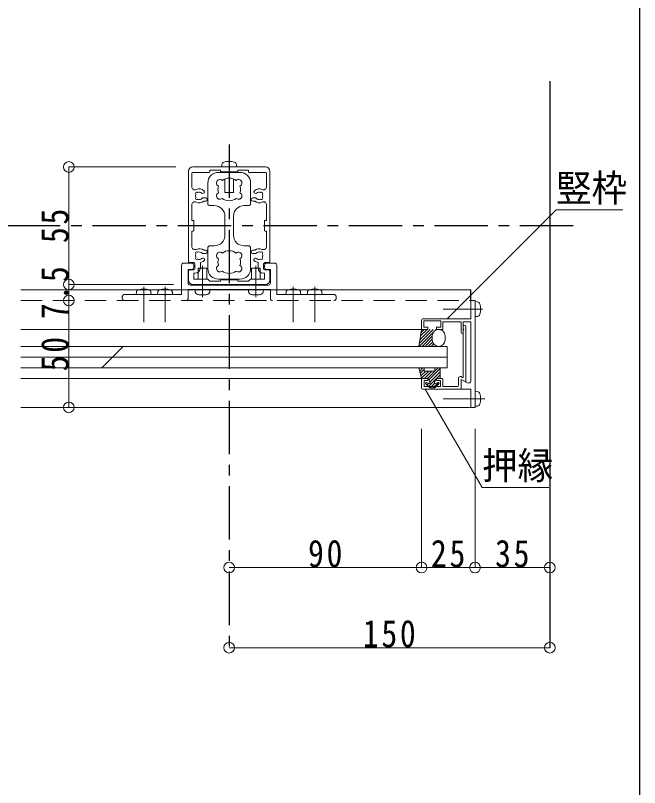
# Model space of a CAD drawing. Units: millimetres at full size, sheet at 1:5. Extents: x -1050 to 1050, y -742 to 742.
# Drawn here: x 698 to 990, y -358.3 to 3.1 of the extents above; entities that cross this region are included whole.
import ezdxf
from ezdxf.enums import TextEntityAlignment as Align

# ---------------------------------------------------------------- set-up
doc = ezdxf.new("R2010")
doc.units = ezdxf.units.MM
doc.header["$LTSCALE"] = 5
doc.linetypes.add('CHAIN1', pattern=[8, 5, -1, 1, -1])
doc.linetypes.add('DASHED2', pattern=[3, 2, -1])
for name, color, linetype in [('0-0_通り芯', 7, 'CHAIN1'), ('0-1_躯体', 134, 'Continuous'), ('1-5_図枠1_1', 7, 'Continuous')]:
    doc.layers.add(name, color=color, linetype=linetype)
for name, color, linetype, lineweight in [('0-3_寸法', 54, 'Continuous', 20), ('0-4_手摺部材', 92, 'Continuous', 20), ('0-7_ガラス', 6, 'Continuous', 20), ('0-8_その他', 11, 'Continuous', 20), ('0-9_文字', 3, 'Continuous', 20), ('0-A_支柱', 6, 'Continuous', 20), ('0-B_足元', 4, 'Continuous', 20)]:
    doc.layers.add(name, color=color, linetype=linetype, lineweight=lineweight)
doc.styles.add('ＭＳ ゴシック', font='')
doc.styles.get('ＭＳ ゴシック').set_extended_font_data('MS Gothic')

# ---------------------------------------------------------------- blocks, each defined once
blk = doc.blocks.new('dimension_origin')
at = {"color": 0, "linetype": 'Continuous', "lineweight": -2}
blk.add_circle((0, 0), 1.25, dxfattribs=at)

msp = doc.modelspace()

# ---------------------------------------------------------------- linework, layer by layer
at = {"layer": '0-0_通り芯'}
for p, q in [((798.02, -57.19), (798.02, -292.793)), ((959.011, -95.293), (-177.305, -95.293))]:
    msp.add_line(p, q, dxfattribs=at)
at = {"layer": '0-0_通り芯', "linetype": 'Continuous'}
msp.add_line((911.02, -130.293), (911.02, -125.293), dxfattribs=at)
at = {"layer": '0-1_躯体'}
msp.add_line((948.02, -27.692), (948.02, -292.793), dxfattribs=at)
at = {"layer": '0-3_寸法'}
for p, q in [((773.048, -67.793), (723.02, -67.793)), ((723.02, -67.793), (723.02, -122.793)), ((771.932, -122.793), (723.02, -122.793)), ((723.02, -122.793), (723.02, -130.293)), ((723.02, -130.293), (723.02, -180.293)), ((888.02, -190.293), (888.02, -255.293)), ((913.02, -190.293), (913.02, -255.293)), ((798.02, -255.293), (888.02, -255.293)), ((888.02, -255.293), (913.02, -255.293)), ((913.02, -255.293), (948.02, -255.293)), ((798.02, -292.793), (948.02, -292.793))]:
    msp.add_line(p, q, dxfattribs=at)
at = {"layer": '0-4_手摺部材'}
for p, q in [((775.77, -125.293), (775.77, -113.793)), ((776.77, -112.793), (780.47, -112.793)), ((781.47, -113.793), (781.47, -114.793)), ((783.52, -115.093), (787.52, -115.093)), ((783.52, -120.293), (783.52, -115.093)), ((787.52, -115.093), (787.52, -120.293)), ((808.52, -115.093), (812.52, -115.093)), ((808.52, -120.293), (808.52, -115.093)), ((812.52, -115.093), (812.52, -120.293)), ((814.57, -113.793), (814.57, -114.793)), ((819.27, -112.793), (815.57, -112.793)), ((820.27, -125.293), (820.27, -113.793)), ((780.47, -115.793), (778.77, -115.793)), ((778.77, -115.793), (778.77, -122.093)), ((815.57, -115.793), (817.27, -115.793)), ((817.27, -115.793), (817.27, -122.093)), ((911.02, -125.293), (700.52, -125.293)), ((778.77, -125.093), (817.27, -125.093)), ((778.77, -125.293), (778.77, -125.093)), ((779.77, -123.093), (816.27, -123.093)), ((782.038, -125.293), (782.02, -125.093)), ((789.02, -125.093), (782.02, -125.093)), ((789.003, -125.293), (789.02, -125.093)), ((807.038, -125.293), (807.02, -125.093)), ((814.02, -125.093), (807.02, -125.093)), ((814.003, -125.293), (814.02, -125.093)), ((817.27, -125.093), (817.27, -125.293)), ((914.139, -130.891), (913.02, -130.793)), ((913.02, -130.793), (913.02, -137.793)), ((888.02, -139.793), (888.02, -143.793)), ((911.02, -138.793), (889.02, -138.793)), ((906.52, -140.293), (906.52, -145.293)), ((907.52, -140.293), (911.02, -140.293)), ((907.52, -140.293), (907.52, -145.293)), ((911.02, -140.293), (911.02, -167.925)), ((914.139, -137.695), (913.02, -137.793)), ((888.02, -143.793), (700.52, -143.793)), ((907.52, -142.393), (907.52, -143.493)), ((907.82, -143.793), (907.52, -143.493)), ((907.82, -143.793), (907.52, -144.093)), ((907.52, -144.093), (907.52, -166.076)), ((908.72, -142.393), (908.72, -167.976)), ((906.464, -165.89), (907.234, -166.256)), ((888.02, -166.796), (700.52, -166.796)), ((888.02, -167.093), (888.02, -171.293)), ((890.52, -166.793), (888.32, -166.793)), ((890.72, -167.793), (889.22, -167.793)), ((889.22, -170.593), (889.22, -167.793)), ((891.02, -167.293), (891.02, -167.493)), ((895.02, -167.493), (895.02, -167.293)), ((896.82, -167.793), (895.32, -167.793)), ((897.72, -166.793), (895.52, -166.793)), ((896.82, -167.793), (896.82, -170.593)), ((898.02, -167.093), (898.02, -170.593)), ((905.32, -170.093), (905.32, -166.612)), ((908.434, -168.157), (906.52, -167.245)), ((906.52, -171.493), (906.52, -167.245)), ((906.22, -171.793), (888.52, -171.793)), ((896.82, -170.593), (889.22, -170.593)), ((904.82, -170.593), (898.02, -170.593)), ((911.02, -171.793), (911.02, -180.293)), ((914.139, -172.891), (913.02, -172.793)), ((913.02, -172.793), (913.02, -179.793)), ((700.52, -180.293), (911.061, -180.293)), ((914.139, -179.695), (913.02, -179.793))]:
    msp.add_line(p, q, dxfattribs=at)
at = {"layer": '0-4_手摺部材', "linetype": 'CHAIN1'}
for p, q in [((785.52, -114.093), (785.52, -128.693)), ((810.52, -114.093), (810.52, -128.693)), ((758.02, -123.893), (758.02, -140.493)), ((768.02, -123.893), (768.02, -140.493)), ((828.02, -123.893), (828.02, -140.493)), ((838.02, -123.893), (838.02, -140.493)), ((916.62, -134.293), (898.061, -134.293)), ((917.661, -176.293), (898.061, -176.293))]:
    msp.add_line(p, q, dxfattribs=at)
at = {"layer": '0-4_手摺部材', "linetype": 'DASHED2'}
for p, q in [((754.618, -126.374), (754.52, -127.493)), ((761.422, -126.374), (761.52, -127.493)), ((764.618, -126.374), (764.52, -127.493)), ((771.422, -126.374), (771.52, -127.493)), ((775.77, -127.493), (775.77, -125.293)), ((778.77, -129.293), (778.77, -125.293)), ((782.118, -126.212), (782.038, -125.293)), ((788.922, -126.212), (789.003, -125.293)), ((807.118, -126.212), (807.038, -125.293)), ((813.922, -126.212), (814.003, -125.293)), ((817.27, -125.293), (817.27, -129.293)), ((820.27, -127.493), (820.27, -125.293)), ((824.618, -126.374), (824.52, -127.493)), ((831.422, -126.374), (831.52, -127.493)), ((834.618, -126.374), (834.52, -127.493)), ((841.422, -126.374), (841.52, -127.493)), ((748.02, -129.293), (748.02, -128.493)), ((749.02, -127.493), (757.72, -127.493)), ((758.02, -127.793), (757.72, -127.493)), ((758.02, -127.793), (758.32, -127.493)), ((758.32, -127.493), (767.72, -127.493)), ((768.02, -127.793), (767.72, -127.493)), ((768.02, -127.793), (768.32, -127.493)), ((768.32, -127.493), (775.77, -127.493)), ((827.72, -127.493), (820.27, -127.493)), ((828.02, -127.793), (827.72, -127.493)), ((828.02, -127.793), (828.32, -127.493)), ((837.72, -127.493), (828.32, -127.493)), ((838.02, -127.793), (837.72, -127.493)), ((838.02, -127.793), (838.32, -127.493)), ((847.02, -127.493), (838.32, -127.493)), ((848.02, -129.293), (848.02, -128.493)), ((700.52, -130.293), (911.02, -130.293))]:
    msp.add_line(p, q, dxfattribs=at)
at = {"layer": '0-4_手摺部材'}
for points in [[(911.02, -180.293), (913.02, -180.293), (913.02, -130.293), (911.02, -130.293), (911.02, -138.793)], [(888.02, -143.793), (891.02, -143.793), (891.02, -142.793), (889.02, -142.793), (889.02, -139.793), (897.02, -139.793), (897.02, -142.793), (895.02, -142.793), (895.02, -143.793), (898.02, -143.793), (898.02, -140.293), (906.52, -140.293)], [(911.02, -171.793), (906.52, -171.793), (906.52, -167.293), (909.573, -168.819)]]:
    msp.add_lwpolyline(points, dxfattribs=at)
for centre, radius, start, end in [((776.77, -113.793), 1, 90, 180), ((780.47, -113.793), 1, 0, 90), ((780.47, -114.793), 1, 270, 360), ((815.57, -113.793), 1, 90, 180), ((815.57, -114.793), 1, 180, 270), ((819.27, -113.793), 1, 0, 90), ((779.77, -122.093), 1, 180, 270), ((816.27, -122.093), 1, 270, 360), ((755.913, -126.487), 1.3, 105.88085, 113.31036), ((758.02, -133.893), 9, 74.11915, 105.88085), ((760.127, -126.487), 1.3, 66.68964, 74.11915), ((765.913, -126.487), 1.3, 105.88085, 113.31036), ((768.02, -133.893), 9, 74.11915, 105.88085), ((770.127, -126.487), 1.3, 66.68964, 74.11915), ((825.913, -126.487), 1.3, 105.88085, 113.31036), ((828.02, -133.893), 9, 74.11915, 105.88085), ((830.127, -126.487), 1.3, 66.68964, 74.11915), ((835.913, -126.487), 1.3, 105.88085, 113.31036), ((838.02, -133.893), 9, 74.11915, 105.88085), ((840.127, -126.487), 1.3, 66.68964, 74.11915), ((914.026, -132.186), 1.3, 15.88085, 85), ((906.62, -134.293), 9, 344.11915, 15.88085), ((914.026, -136.4), 1.3, 275, 344.11915), ((889.02, -139.793), 1, 90, 180), ((908.12, -142.393), 0.6, 0, 180), ((907.02, -145.293), 0.5, 180, 360), ((906.12, -166.612), 0.8, 64.54, 180), ((907.32, -166.076), 0.2, 244.54, 360), ((888.32, -167.093), 0.3, 90, 180), ((890.52, -167.293), 0.5, 0, 90), ((890.72, -167.493), 0.3, 270, 360), ((895.52, -167.293), 0.5, 90, 180), ((895.32, -167.493), 0.3, 180, 270), ((897.72, -167.093), 0.3, 0, 90), ((908.52, -167.976), 0.2, 244.54, 360), ((910.02, -167.925), 1, 243.43495, 360), ((888.52, -171.293), 0.5, 180, 270), ((904.82, -170.093), 0.5, 270, 360), ((906.22, -171.493), 0.3, 270, 360), ((914.026, -174.186), 1.3, 15.88085, 85), ((906.62, -176.293), 9, 344.11915, 15.88085), ((914.026, -178.4), 1.3, 275, 344.11915)]:
    msp.add_arc(centre, radius, start, end, dxfattribs=at)
at = {"layer": '0-4_手摺部材', "linetype": 'DASHED2'}
for centre, radius, start, end in [((755.913, -126.487), 1.3, 113.31036, 175), ((760.127, -126.487), 1.3, 5, 66.68964), ((765.913, -126.487), 1.3, 113.31036, 175), ((770.127, -126.487), 1.3, 5, 66.68964), ((783.413, -126.099), 1.3, 185, 254.11915), ((787.627, -126.099), 1.3, 285.88085, 355), ((808.413, -126.099), 1.3, 185, 254.11915), ((812.627, -126.099), 1.3, 285.88085, 355), ((825.913, -126.487), 1.3, 113.31036, 175), ((830.127, -126.487), 1.3, 5, 66.68964), ((835.913, -126.487), 1.3, 113.31036, 175), ((840.127, -126.487), 1.3, 5, 66.68964), ((749.02, -128.493), 1, 90, 180), ((749.02, -129.293), 1, 180, 270), ((777.77, -129.293), 1, 270, 360), ((785.52, -118.693), 9, 254.11915, 285.88085), ((810.52, -118.693), 9, 254.11915, 285.88085), ((818.27, -129.293), 1, 180, 270), ((847.02, -128.493), 1, 0, 90), ((847.02, -129.293), 1, 270, 360)]:
    msp.add_arc(centre, radius, start, end, dxfattribs=at)
at = {"layer": '0-7_ガラス'}
for p, q in [((900.02, -151.796), (700.52, -151.796)), ((738.436, -161.796), (748.436, -151.796)), ((900.02, -161.796), (900.02, -151.796)), ((700.52, -156.796), (900.02, -156.796)), ((700.52, -161.796), (900.02, -161.796))]:
    msp.add_line(p, q, dxfattribs=at)
at = {"layer": '0-8_その他'}
for p, q in [((888.02, -143.793), (886.812, -151.793)), ((887.056, -150.179), (893.441, -143.793)), ((887.307, -148.513), (892.027, -143.793)), ((887.559, -146.847), (890.613, -143.793)), ((887.81, -145.182), (889.199, -143.793)), ((894.344, -144.305), (894.856, -143.793)), ((886.856, -151.793), (893.532, -145.117)), ((888.27, -151.793), (893.02, -147.043)), ((893.02, -148.793), (893.02, -146.793)), ((899.02, -148.793), (899.02, -146.793)), ((889.684, -151.793), (893.02, -148.457)), ((891.098, -151.793), (893.168, -149.723)), ((892.513, -151.793), (893.66, -150.645)), ((887.992, -166.682), (886.817, -161.982)), ((886.868, -162.187), (887.259, -161.796)), ((886.962, -161.796), (889.12, -161.796)), ((887.151, -163.318), (888.673, -161.796)), ((887.433, -164.449), (889.27, -162.613)), ((889.27, -163.146), (889.27, -161.946)), ((890.744, -166.796), (895.744, -161.796)), ((891.481, -167.473), (896.77, -162.184)), ((894.27, -163.146), (894.27, -161.946)), ((894.42, -161.796), (896.62, -161.796)), ((896.77, -166.646), (896.77, -161.946)), ((887.716, -165.581), (890.001, -163.296)), ((888.001, -166.71), (891.416, -163.296)), ((889.33, -166.796), (892.83, -163.296)), ((889.42, -163.296), (894.12, -163.296)), ((891.939, -168.429), (896.77, -163.598)), ((894.984, -166.798), (896.77, -165.012)), ((888.137, -166.796), (891.029, -166.796)), ((889.838, -169.116), (890.34, -168.614)), ((889.942, -169.283), (891.672, -170.955)), ((891.471, -169.067), (890.369, -168.624)), ((890.523, -169.845), (891.35, -169.018)), ((891.243, -170.54), (894.843, -166.939)), ((892.101, -171.096), (894.18, -169.016)), ((893.515, -171.096), (895.981, -168.63)), ((896.098, -169.283), (894.367, -170.955)), ((894.569, -169.067), (895.671, -168.624)), ((895.011, -166.796), (896.62, -166.796)), ((896.401, -166.796), (896.77, -166.427)), ((892.02, -171.096), (894.02, -171.096))]:
    msp.add_line(p, q, dxfattribs=at)
for centre, radius, start, end in [((896.02, -146.793), 3, 90, 180), ((896.02, -146.793), 3, 0, 90), ((896.02, -148.793), 3, 180, 270), ((896.02, -148.793), 3, 270, 360), ((886.962, -161.946), 0.15, 90, 194.03624), ((889.12, -161.946), 0.15, 0, 90), ((894.42, -161.946), 0.15, 90, 180), ((896.62, -161.946), 0.15, 0, 90), ((889.42, -163.146), 0.15, 180, 270), ((894.12, -163.146), 0.15, 270, 360), ((888.137, -166.646), 0.15, 194.03624, 270), ((890.22, -168.996), 0.4, 68.12576, 225.9867), ((891.029, -166.946), 0.15, 29.09547, 90), ((873.684, -176.598), 20, 23.77732, 29.09547), ((891.62, -168.696), 0.4, 248.12576, 23.77732), ((894.42, -168.696), 0.4, 156.22268, 291.87424), ((912.356, -176.598), 20, 150.90453, 156.22268), ((895.011, -166.946), 0.15, 90, 150.90453), ((895.82, -168.996), 0.4, 314.0133, 111.87424), ((896.62, -166.646), 0.15, 270, 360), ((892.02, -170.596), 0.5, 225.9867, 270), ((894.02, -170.596), 0.5, 270, 314.0133)]:
    msp.add_arc(centre, radius, start, end, dxfattribs=at)
at = {"layer": '0-9_文字'}
for points in [[(900.019, -138.793), (950.934, -87.878), (982.184, -87.878)], [(889.761, -171.793), (916.319, -217.793), (947.569, -217.793)]]:
    msp.add_lwpolyline(points, dxfattribs=at)
at = {"layer": '0-A_支柱'}
for p, q in [((815.02, -67.793), (781.02, -67.793)), ((794.618, -66.674), (794.52, -67.793)), ((801.422, -66.674), (801.52, -67.793)), ((779.02, -69.793), (779.02, -112.193)), ((780.52, -76.985), (780.52, -70.793)), ((788.72, -70.293), (781.02, -70.293)), ((794.02, -69.293), (794.02, -69.743)), ((794.32, -70.043), (801.72, -70.043)), ((796.02, -70.043), (796.02, -70.293)), ((800.02, -70.293), (800.02, -70.043)), ((802.02, -69.293), (802.02, -69.743)), ((802.02, -69.293), (807.02, -69.293)), ((807.02, -69.993), (807.02, -69.293)), ((807.32, -70.293), (815.02, -70.293)), ((815.52, -76.985), (815.52, -70.793)), ((817.02, -112.193), (817.02, -69.793)), ((785.697, -82.293), (787.02, -82.293)), ((810.343, -82.293), (809.02, -82.293)), ((780.52, -92.793), (780.52, -85.601)), ((786.097, -83.793), (787.02, -83.793)), ((809.943, -83.793), (809.02, -83.793)), ((815.52, -92.793), (815.52, -85.601)), ((780.52, -92.793), (781.22, -92.793)), ((781.52, -93.093), (781.52, -97.493)), ((814.52, -93.093), (814.52, -97.493)), ((815.52, -92.793), (814.82, -92.793)), ((780.52, -97.793), (781.22, -97.793)), ((780.52, -104.985), (780.52, -97.793)), ((815.52, -97.793), (814.82, -97.793)), ((815.52, -104.985), (815.52, -97.793)), ((785.697, -108.293), (787.02, -108.293)), ((786.097, -106.793), (787.02, -106.793)), ((809.943, -106.793), (809.02, -106.793)), ((810.343, -108.293), (809.02, -108.293)), ((781.02, -112.493), (779.32, -112.493)), ((782.02, -114.993), (782.02, -113.493)), ((784.52, -114.993), (784.52, -112.504)), ((811.52, -114.993), (811.52, -112.504)), ((814.02, -114.993), (814.02, -113.493)), ((815.02, -112.493), (816.72, -112.493)), ((779.02, -116.293), (779.02, -120.793)), ((779.32, -115.993), (781.02, -115.993)), ((781.52, -117.493), (782.02, -117.493)), ((781.52, -120.293), (781.52, -117.493)), ((814.52, -117.493), (814.02, -117.493)), ((814.52, -120.293), (814.52, -117.493)), ((816.72, -115.993), (815.02, -115.993)), ((817.02, -120.793), (817.02, -116.293)), ((781.02, -122.793), (815.02, -122.793)), ((781.52, -120.293), (788.02, -120.293)), ((789.02, -121.293), (788.02, -120.293)), ((789.02, -121.293), (794.02, -121.293)), ((794.02, -121.293), (794.02, -120.843)), ((794.32, -120.543), (801.72, -120.543)), ((802.02, -121.293), (802.02, -120.843)), ((802.02, -121.293), (807.02, -121.293)), ((807.02, -121.293), (808.02, -120.293)), ((814.52, -120.293), (808.02, -120.293))]:
    msp.add_line(p, q, dxfattribs=at)
for points in [[(789.02, -69.993), (789.02, -69.293), (794.02, -69.293)], [(796.02, -73.385), (796.02, -79.793), (800.02, -79.793), (800.02, -73.385)]]:
    msp.add_lwpolyline(points, dxfattribs=at)
for centre, radius, start, end in [((781.02, -69.793), 2, 90, 180), ((795.913, -66.787), 1.3, 105.88085, 175), ((798.02, -74.193), 9, 74.11915, 105.88085), ((800.127, -66.787), 1.3, 5, 74.11915), ((815.02, -69.793), 2, 0, 90), ((781.02, -70.793), 0.5, 90, 180), ((788.72, -69.993), 0.3, 270, 360), ((794.32, -69.743), 0.3, 180, 270), ((801.72, -69.743), 0.3, 270, 360), ((807.32, -69.993), 0.3, 180, 270), ((815.02, -70.793), 0.5, 0, 90), ((782.02, -76.985), 1.5, 180, 294.90106), ((784.02, -81.293), 3.25, 47.4576, 114.90106), ((785.71, -79.451), 0.75, 227.4576, 47.4576), ((810.33, -79.451), 0.75, 132.5424, 312.5424), ((812.02, -81.293), 3.25, 65.09894, 132.5424), ((814.02, -76.985), 1.5, 245.09894, 360), ((784.02, -81.293), 1.75, 157.5799, 202.4201), ((782.783, -80.055), 0.5, 55.28656, 214.71344), ((782.783, -82.53), 0.5, 145.28656, 304.71344), ((782.125, -80.511), 0.3, 337.5799, 34.71344), ((782.125, -82.075), 0.3, 325.28656, 22.4201), ((783.238, -79.398), 0.3, 235.28656, 292.4201), ((783.238, -83.188), 0.3, 67.5799, 124.71344), ((784.02, -81.293), 1.75, 47.4576, 112.4201), ((784.02, -81.293), 1.75, 247.5799, 318.18969), ((785.697, -82.793), 0.5, 90, 138.18969), ((787.02, -83.043), 0.75, 270, 90), ((809.02, -83.043), 0.75, 90, 270), ((810.343, -82.793), 0.5, 41.81031, 90), ((812.02, -81.293), 1.75, 221.81031, 292.4201), ((812.02, -81.293), 1.75, 67.5799, 132.5424), ((812.802, -79.398), 0.3, 247.5799, 304.71344), ((812.802, -83.188), 0.3, 55.28656, 112.4201), ((813.257, -80.055), 0.5, 325.28656, 124.71344), ((813.257, -82.53), 0.5, 235.28656, 34.71344), ((813.915, -80.511), 0.3, 145.28656, 202.4201), ((813.915, -82.075), 0.3, 157.5799, 214.71344), ((812.02, -81.293), 1.75, 337.5799, 22.4201), ((782.02, -85.601), 1.5, 65.09894, 180), ((784.02, -81.293), 3.25, 245.09894, 309.71514), ((812.02, -81.293), 3.25, 230.28486, 294.90106), ((814.02, -85.601), 1.5, 0, 114.90106), ((781.22, -93.093), 0.3, 0, 90), ((814.82, -93.093), 0.3, 90, 180), ((781.22, -97.493), 0.3, 270, 360), ((814.82, -97.493), 0.3, 180, 270), ((782.02, -104.985), 1.5, 180, 294.90106), ((782.783, -108.055), 0.5, 55.28656, 214.71344), ((782.125, -108.511), 0.3, 337.5799, 34.71344), ((784.02, -109.293), 3.25, 50.28486, 114.90106), ((783.238, -107.398), 0.3, 235.28656, 292.4201), ((784.02, -109.293), 1.75, 41.81031, 112.4201), ((785.697, -107.793), 0.5, 221.81031, 270), ((787.02, -107.543), 0.75, 270, 90), ((809.02, -107.543), 0.75, 90, 270), ((812.02, -109.293), 3.25, 65.09894, 129.71514), ((810.343, -107.793), 0.5, 270, 318.18969), ((812.02, -109.293), 1.75, 67.5799, 138.18969), ((812.802, -107.398), 0.3, 247.5799, 304.71344), ((813.257, -108.055), 0.5, 325.28656, 124.71344), ((814.02, -104.985), 1.5, 245.09894, 360), ((813.915, -108.511), 0.3, 145.28656, 202.4201), ((784.02, -109.293), 1.75, 157.5799, 202.4201), ((782.783, -110.53), 0.5, 145.28656, 304.71344), ((782.125, -110.075), 0.3, 325.28656, 22.4201), ((783.238, -111.188), 0.3, 67.5799, 124.71344), ((784.02, -109.293), 1.75, 247.5799, 312.5424), ((784.02, -109.293), 3.25, 278.84988, 312.5424), ((785.71, -111.135), 0.75, 312.5424, 132.5424), ((810.33, -111.135), 0.75, 47.4576, 227.4576), ((812.02, -109.293), 3.25, 227.4576, 261.15012), ((812.02, -109.293), 1.75, 227.4576, 292.4201), ((812.802, -111.188), 0.3, 55.28656, 112.4201), ((813.257, -110.53), 0.5, 235.28656, 34.71344), ((813.915, -110.075), 0.3, 157.5799, 214.71344), ((812.02, -109.293), 1.75, 337.5799, 22.4201), ((779.32, -112.193), 0.3, 180, 270), ((781.02, -113.493), 1, 0, 90), ((781.02, -114.993), 1, 270, 360), ((782.02, -114.993), 2.5, 270, 360), ((814.02, -114.993), 2.5, 180, 270), ((815.02, -113.493), 1, 90, 180), ((815.02, -114.993), 1, 180, 270), ((816.72, -112.193), 0.3, 270, 360), ((779.32, -116.293), 0.3, 90, 180), ((816.72, -116.293), 0.3, 0, 90), ((781.02, -120.793), 2, 180, 270), ((794.32, -120.843), 0.3, 90, 180), ((801.72, -120.843), 0.3, 0, 90), ((815.02, -120.793), 2, 270, 360)]:
    msp.add_arc(centre, radius, start, end, dxfattribs=at)
at = {"layer": '0-B_足元'}
for p, q in [((793.02, -70.293), (803.02, -70.293)), ((788.02, -84.893), (788.02, -75.293)), ((808.02, -84.893), (808.02, -75.293)), ((791.02, -85.893), (789.02, -85.893)), ((805.02, -85.893), (807.02, -85.893)), ((796.02, -90.893), (796.02, -99.693)), ((800.02, -90.893), (800.02, -99.693)), ((791.02, -104.693), (789.02, -104.693)), ((805.02, -104.693), (807.02, -104.693)), ((788.02, -105.693), (788.02, -115.293)), ((808.02, -105.693), (808.02, -115.293)), ((793.02, -120.293), (803.02, -120.293))]:
    msp.add_line(p, q, dxfattribs=at)
for centre, radius, start, end in [((793.02, -75.293), 5, 90, 180), ((803.02, -75.293), 5, 0, 90), ((793.679, -75.253), 1.6, 46.3184, 243.6816), ((798.02, -78.293), 5.3, 52.3632, 127.6368), ((802.362, -75.253), 1.6, 296.3184, 133.6816), ((798.02, -78.293), 5.3, 162.3632, 197.6368), ((798.02, -78.293), 5.3, 342.3632, 17.6368), ((793.679, -81.333), 1.6, 116.3184, 313.6816), ((798.02, -78.293), 5.3, 232.36321, 307.63679), ((802.362, -81.333), 1.6, 226.3184, 63.6816), ((789.02, -84.893), 1, 180, 270), ((791.02, -90.893), 5, 0, 90), ((805.02, -90.893), 5, 90, 180), ((807.02, -84.893), 1, 270, 360), ((791.02, -99.693), 5, 270, 360), ((805.02, -99.693), 5, 180, 270), ((789.02, -105.693), 1, 90, 180), ((807.02, -105.693), 1, 0, 90), ((793.679, -109.253), 1.6, 46.3184, 243.6816), ((798.02, -112.293), 5.3, 52.36321, 127.63679), ((802.362, -109.253), 1.6, 296.3184, 133.6816), ((798.02, -112.293), 5.3, 162.3632, 197.6368), ((798.02, -112.293), 5.3, 342.3632, 17.6368), ((793.02, -115.293), 5, 180, 270), ((793.679, -115.333), 1.6, 116.3184, 313.6816), ((802.362, -115.333), 1.6, 226.3184, 63.6816), ((803.02, -115.293), 5, 270, 360), ((798.02, -112.293), 5.3, 232.3632, 307.6368)]:
    msp.add_arc(centre, radius, start, end, dxfattribs=at)
at = {"layer": '1-5_図枠1_1'}
msp.add_line((990, 682.5), (990, -707.5), dxfattribs=at)

# ---------------------------------------------------------------- block references
at = {"layer": '0-3_寸法', "xscale": 2, "yscale": 2}
for p, rotation in [((723.02, -67.793), 90), ((723.02, -122.793), 270), ((723.02, -122.793), 90), ((723.02, -130.293), 270), ((723.02, -130.293), 90), ((723.02, -180.293), 270), ((798.02, -255.293), 180), ((888.02, -255.293), 180), ((913.02, -255.293), 180), ((798.02, -292.793), 180)]:
    msp.add_blockref('dimension_origin', p, dxfattribs=dict(at, rotation=rotation))
for p in [(888.02, -255.293), (913.02, -255.293), (948.02, -255.293), (948.02, -292.793)]:
    msp.add_blockref('dimension_origin', p, dxfattribs=at)

# ---------------------------------------------------------------- texts
at = {"layer": '0-3_寸法', "char_height": 12.83, "attachment_point": 7, "rotation": 90, "style": 'ＭＳ ゴシック'}
for s, insert in [('\\T1.17;\\W0.85;55', (723.02, -103.418)), ('\\T1.17;\\W0.85;7.5', (723.02, -139.043)), ('\\T1.17;\\W0.85;50', (723.02, -163.418))]:
    msp.add_mtext(s, dxfattribs=dict(at, insert=insert))
at = {"layer": '0-3_寸法', "char_height": 12.83, "attachment_point": 7, "style": 'ＭＳ ゴシック'}
for s, insert in [('\\T1.17;\\W0.85;90', (834.895, -255.293)), ('\\T1.17;\\W0.85;25', (892.395, -255.293)), ('\\T1.17;\\W0.85;35', (922.395, -255.293)), ('\\T1.17;\\W0.85;150', (860.52, -292.793))]:
    msp.add_mtext(s, dxfattribs=dict(at, insert=insert))
at = {"layer": '0-9_文字', "style": 'ＭＳ ゴシック', "width": 0.95}
for s, p in [('竪枠', (950.934, -87.878)), ('押縁', (916.319, -217.793))]:
    msp.add_text(s, height=12.83, dxfattribs=at).set_placement(p, align=Align.BOTTOM_LEFT)

doc.saveas('drawing.dxf')
